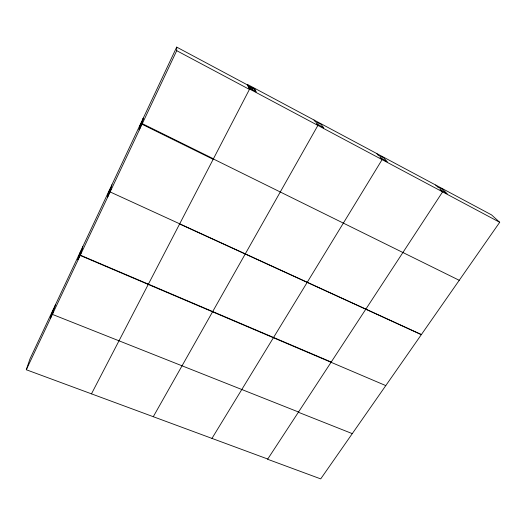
<?xml version="1.0" encoding="UTF-8"?>
<svg xmlns="http://www.w3.org/2000/svg" width="526" height="526" viewBox="0 0 526 526"><rect width="100%" height="100%" fill="white"/><g stroke="black" fill="none" stroke-linecap="round" stroke-linejoin="round"><path stroke-width="0.79" d="M143.25 118.172L142.94 119.967L139.85 125.951L139.153 129.738L142.671 121.532L142.303 123.669L213.438 158.78M142.987 118.725L142.033 124.235L213.155 159.319M111.906 184.784L111.321 187.125L108.599 192.345L107.357 197.224L110.815 189.156L110.118 191.937L421.392 334.556M82.825 246.595L81.878 249.666L79.65 253.854L77.881 259.759L81.287 251.836L80.189 255.439L385.782 385.597M55.532 304.6L54.5 307.809L52.554 311.425L50.259 318.375L53.613 310.59L52.396 314.39L298.525 412.009M267.754 459.034L26.3 369.745L29.975 358.903L176.69 47.11L247.345 84.857L248.029 86.349L254.531 89.242L255.748 91.721M142.408 122.091L139.088 129.883L139.784 126.089L142.677 120.526M77.927 259.66L81.162 252.099M110.815 189.156L107.541 196.829L108.783 191.957L111.321 187.125M50.424 318.033L53.613 310.59M26.3 369.745L176.71 50.68L176.69 47.11M91.478 393.849L249.626 89.032L248.818 87.263L256.247 91.965L254.729 88.868L248.226 85.968L247.542 84.482L491.534 214.884L499.7 222.301L320.709 478.89L267.602 459.257L442.596 191.865L439.914 189.215L447.232 193.792L442.53 189.189L437.948 187.276L435.686 185.034M79.604 253.953L82.003 249.403M52.396 311.76L54.5 307.809M153.283 416.704L317.895 125.412L316.376 123.308L323.786 127.969L321.064 124.307L315.271 121.769L313.996 120M211.965 438.401L382.1 159.628L379.963 157.228L387.327 161.85L383.559 157.688L378.404 155.479L376.603 153.46M298.367 412.252L352.282 433.628M80.314 255.169L331.229 362.039M179.609 223.977L421.319 334.661M213.346 158.964L459.237 280.305M249.626 89.032L499.7 222.301M176.71 50.68L249.429 89.413L248.62 87.645M250.646 88.927L252.671 90.209"/></g></svg>
